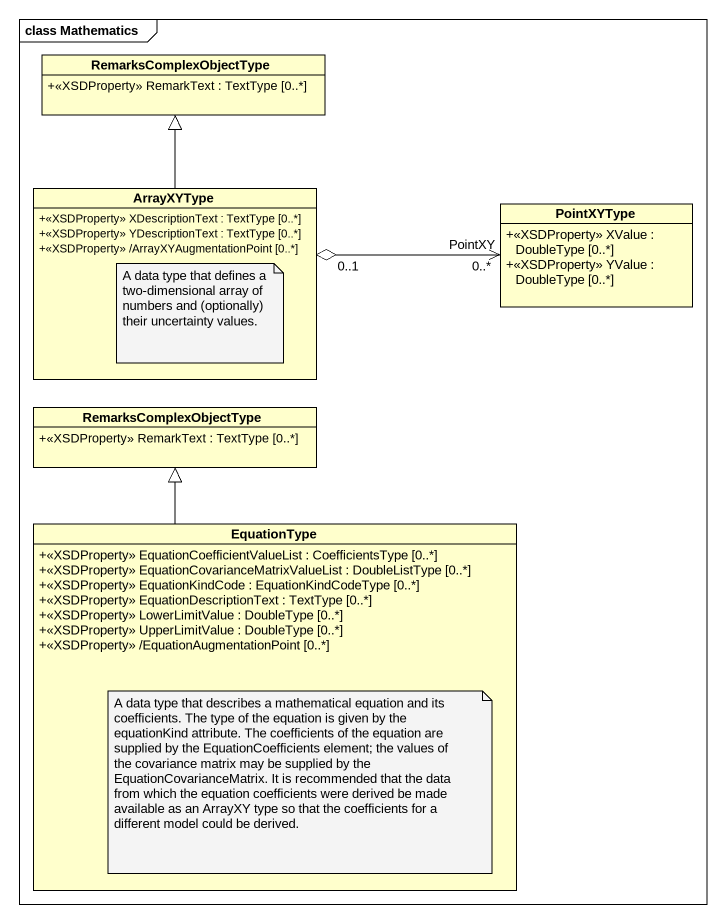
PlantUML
@startuml
mainframe class Mathematics
hide circle
hide empty members
skinparam classAttributeIconSize 0
class RemarksComplexObjectType {
  +<<XSDProperty>> RemarkText : TextType [0..*]
}
class ArrayXYType {
  +<<XSDProperty>> XDescriptionText : TextType [0..*]
  +<<XSDProperty>> YDescriptionText : TextType [0..*]
  +<<XSDProperty>> /ArrayXYAugmentationPoint [0..*]
}
class PointXYType {
  +<<XSDProperty>> XValue : DoubleType [0..*]
  +<<XSDProperty>> YValue : DoubleType [0..*]
}
class "RemarksComplexObjectType" as RemarksComplexObjectType_2 {
  +<<XSDProperty>> RemarkText : TextType [0..*]
}
class EquationType {
  +<<XSDProperty>> EquationCoefficientValueList : CoefficientsType [0..*]
  +<<XSDProperty>> EquationCovarianceMatrixValueList : DoubleListType [0..*]
  +<<XSDProperty>> EquationKindCode : EquationKindCodeType [0..*]
  +<<XSDProperty>> EquationDescriptionText : TextType [0..*]
  +<<XSDProperty>> LowerLimitValue : DoubleType [0..*]
  +<<XSDProperty>> UpperLimitValue : DoubleType [0..*]
  +<<XSDProperty>> /EquationAugmentationPoint [0..*]
}
ArrayXYType -up-|> RemarksComplexObjectType
ArrayXYType "0..1" o-right-> "PointXY\n0..*" PointXYType
EquationType -up-|> RemarksComplexObjectType_2
note bottom of ArrayXYType : A data type that defines a two-dimensional array of numbers and (optionally) their uncertainty values.
note bottom of EquationType : A data type that describes a mathematical equation and its coefficients. The type of the equation is given by the equationKind attribute. The coefficients of the equation are supplied by the EquationCoefficients element; the values of the covariance matrix may be supplied by the EquationCovarianceMatrix. It is recommended that the data from which the equation coefficients were derived be made available as an ArrayXY type so that the coefficients for a different model could be derived.
@enduml
